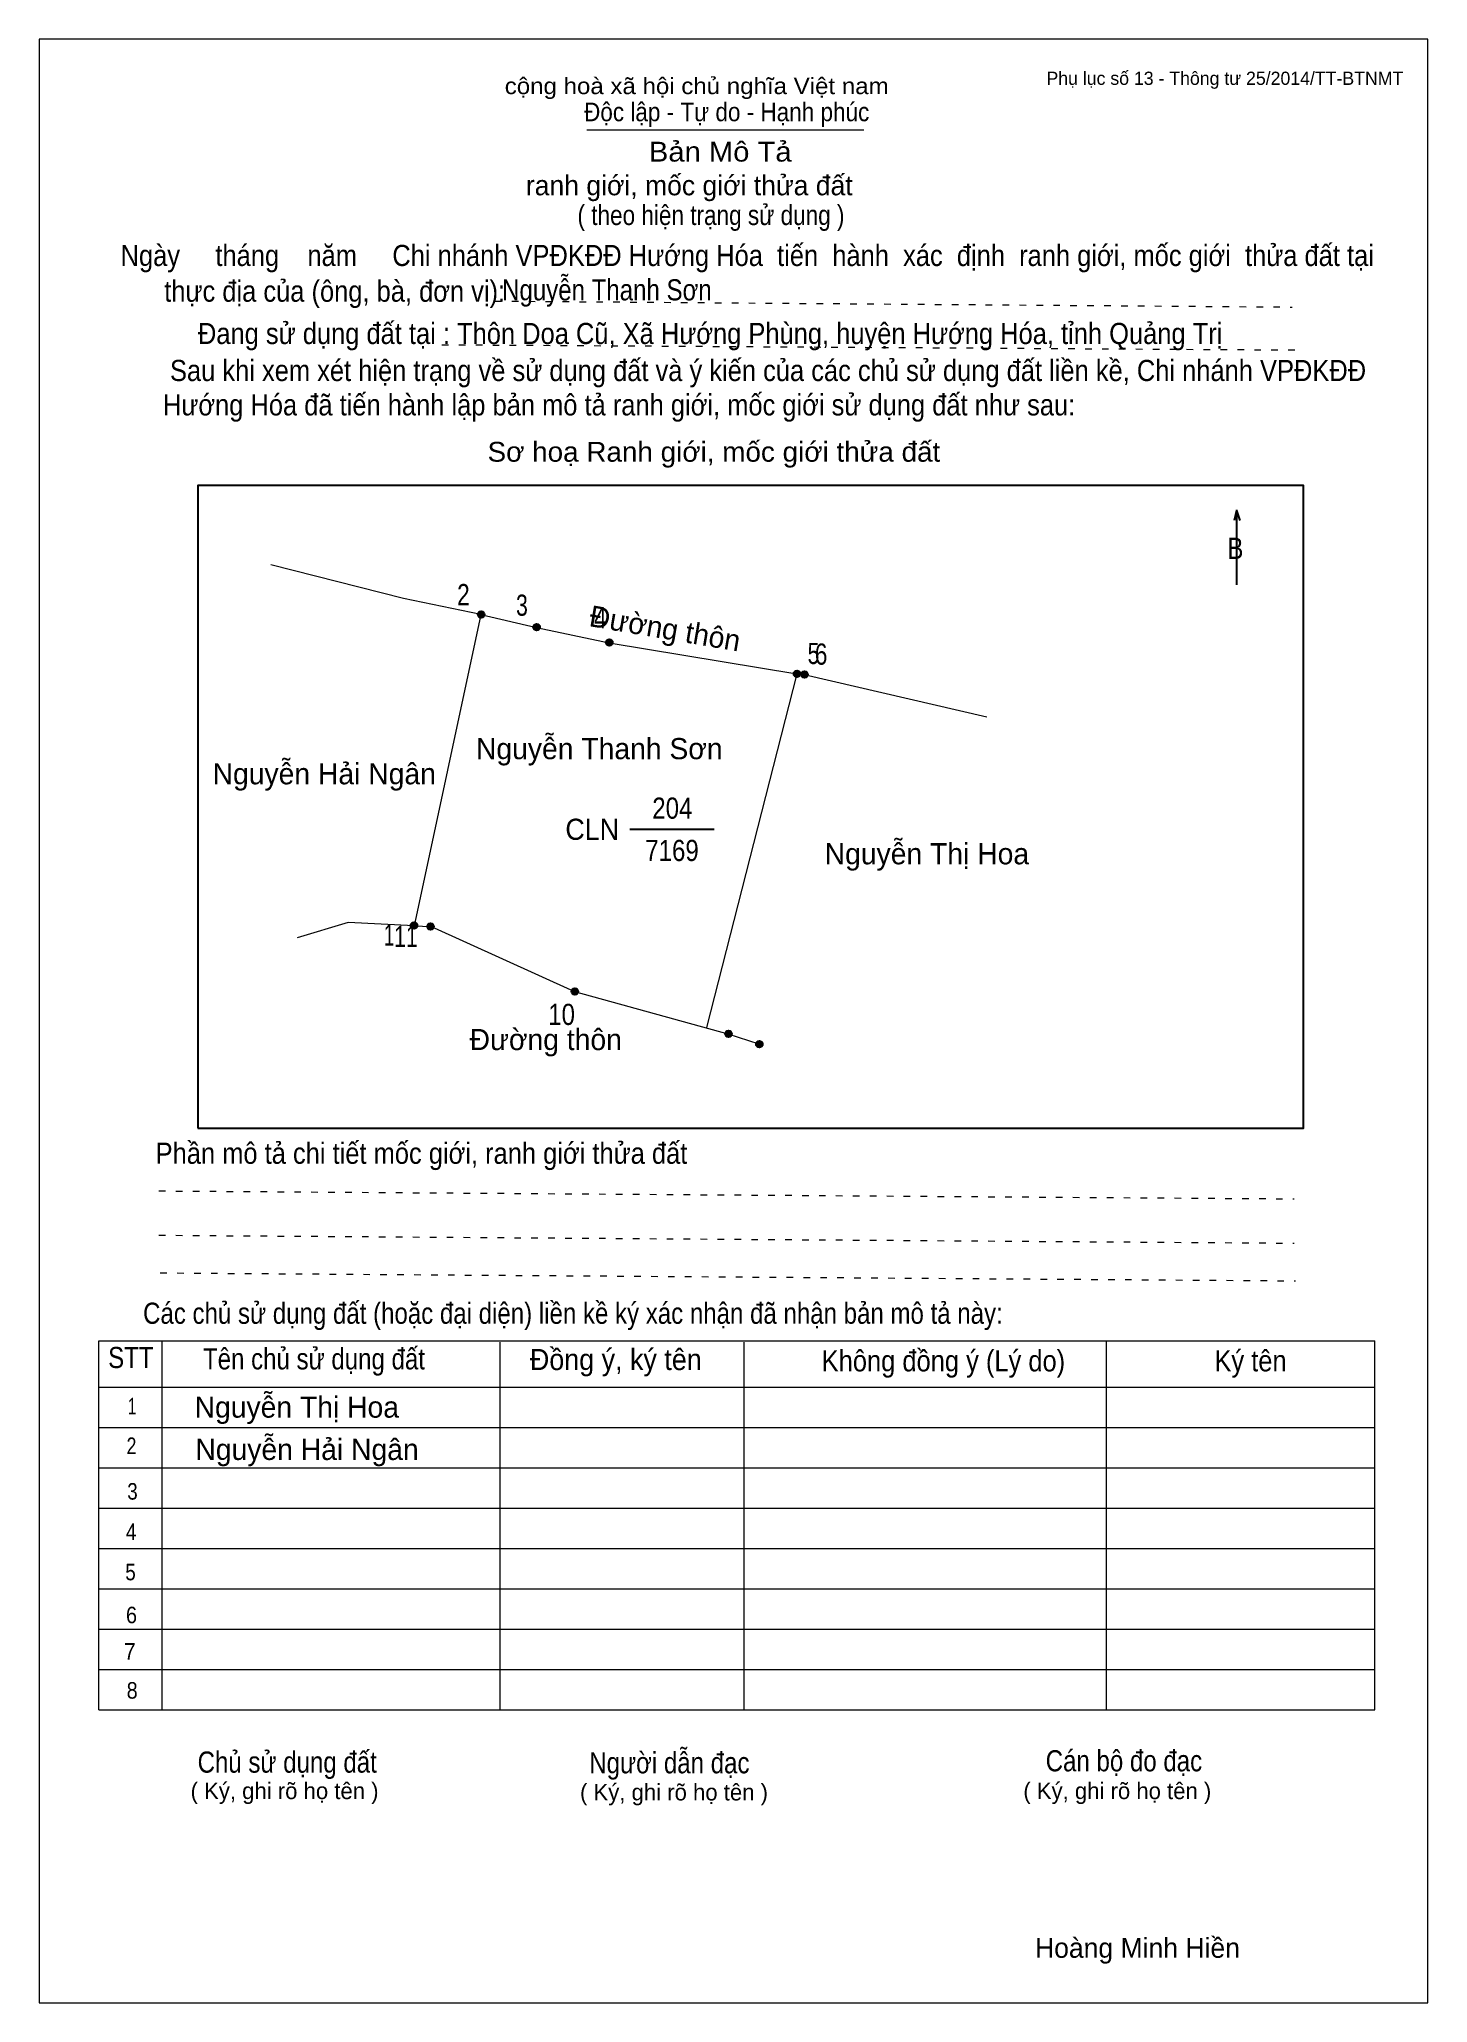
# Model space of a CAD drawing. Header units: centimetres. Extents: x 0 to 21, y 0 to 29.7.
import ezdxf
from ezdxf.enums import TextEntityAlignment as Align

# ---------------------------------------------------------------- set-up
doc = ezdxf.new("R2010")
doc.units = ezdxf.units.CM
doc.header["$LTSCALE"] = 0.13
doc.linetypes.add('DOTTED', pattern=[1.5, 0.3, -1.2])
for name, color, linetype, lineweight in [('1', 7, 'Continuous', 13), ('32', 7, 'Continuous', 25), ('33', 7, 'Continuous', 25), ('6', 7, 'Continuous', 13), ('62', 7, 'Continuous', 13)]:
    doc.layers.add(name, color=color, linetype=linetype, lineweight=lineweight)
doc.layers.add('34', color=7, linetype='Continuous')
doc.layers.add('63', color=7, linetype='Continuous')

msp = doc.modelspace()

# ---------------------------------------------------------------- hatches: boundary and pattern name
at = {"layer": '32'}
for points in [[(6.7334, 21, 1), (6.6334, 21, 1)], [(7.5724, 20.8073, 1), (7.4724, 20.8073, 1)], [(8.6714, 20.5753, 1), (8.5714, 20.5753, 1)], [(11.5106, 20.1001, 1), (11.4106, 20.1001, 1)], [(11.6242, 20.0917, 1), (11.5242, 20.0917, 1)], [(5.7178, 16.2929, 1), (5.6178, 16.2929, 1)], [(5.9659, 16.2795, 1), (5.8659, 16.2795, 1)], [(8.1513, 15.2962, 1), (8.0513, 15.2962, 1)], [(10.4747, 14.6556, 1), (10.3747, 14.6556, 1)], [(10.9408, 14.5, 1), (10.8408, 14.5, 1)]]:
    msp.add_hatch(color=256, dxfattribs=at).paths.add_polyline_path(points)

# ---------------------------------------------------------------- linework, layer by layer
at = {"layer": '1'}
msp.add_lwpolyline([(21, 0), (21, 29.7), (0, 29.7), (0, 0)], close=True, dxfattribs=at)
at = {"layer": '32'}
for centre in [(6.6834, 21), (7.5224, 20.8073), (8.6214, 20.5753), (11.4606, 20.1001), (11.5742, 20.0917), (5.6678, 16.2929), (5.9159, 16.2795), (8.1013, 15.2962), (10.4247, 14.6556), (10.8908, 14.5)]:
    msp.add_circle(centre, 0.05, dxfattribs=at)
at = {"layer": '33'}
msp.add_line((8.93, 17.75), (10.21, 17.75), dxfattribs=at)
at = {"layer": '6'}
for p, q in [((6.68, 21), (5.67, 16.29)), ((5.67, 16.29), (5.92, 16.28)), ((8.1, 15.29), (5.92, 16.28))]:
    msp.add_line(p, q, dxfattribs=at)
for points in [[(6.68, 21), (5.51, 21.24), (3.5, 21.75)], [(6.68, 21), (7.52, 20.8), (8.62, 20.57)], [(8.62, 20.57), (11.46, 20.1), (10.09, 14.75)], [(11.46, 20.1), (11.57, 20.09), (14.33, 19.45)], [(5.67, 16.29), (4.67, 16.34), (3.9, 16.11)], [(10.89, 14.5), (10.42, 14.65), (8.1, 15.29), (8.08, 15.3)]]:
    msp.add_lwpolyline(points, dxfattribs=at)
at = {"layer": '62'}
for p, q in [((8.28, 28.33), (12.47, 28.33)), ((0.9, 10.01), (20.2, 10.01)), ((0.9, 4.43), (0.9, 10.01)), ((1.86, 4.43), (1.86, 10.01)), ((6.97, 4.43), (6.97, 9.99)), ((10.66, 4.43), (10.66, 9.99)), ((16.14, 4.43), (16.14, 10.01)), ((20.2, 4.43), (20.2, 10.01)), ((0.9, 9.31), (20.2, 9.31)), ((0.9, 8.7), (20.2, 8.7)), ((0.9, 8.09), (20.2, 8.09)), ((0.9, 7.48), (20.2, 7.48)), ((0.9, 6.87), (20.2, 6.87)), ((0.9, 6.26), (20.2, 6.26)), ((0.9, 5.65), (20.2, 5.65)), ((0.9, 5.04), (20.2, 5.04)), ((0.9, 4.43), (20.2, 4.43))]:
    msp.add_line(p, q, dxfattribs=at)
at = {"layer": '62', "linetype": 'DOTTED'}
for p, q in [((6.89, 25.74), (18.95, 25.65)), ((6.09, 25.08), (19.04, 25)), ((1.81, 12.28), (18.98, 12.16)), ((1.81, 11.61), (18.98, 11.49)), ((1.83, 11.04), (19, 10.92))]:
    msp.add_line(p, q, dxfattribs=at)
at = {"layer": '62', "lineweight": 25}
for p, q in [((18.11, 22.58), (18.11, 21.45)), ((18.11, 22.57), (18.07, 22.42)), ((18.11, 22.57), (18.16, 22.42))]:
    msp.add_line(p, q, dxfattribs=at)
msp.add_lwpolyline([(2.4, 13.23), (19.12, 13.23), (19.12, 22.95), (2.4, 22.95)], close=True, dxfattribs=at)

# ---------------------------------------------------------------- texts
at = {"layer": '32'}
for s, width, p in [('2', 0.8, (6.415, 21.14)), ('3', 0.75, (7.3, 20.98)), ('4', 0.8, (8.485, 20.79)), ('5', 0.75, (11.71, 20.25)), ('6', 0.8, (11.825, 20.24)), ('1', 0.65, (5.29, 15.99)), ('11', 0.75, (5.545, 15.97)), ('10', 0.85, (7.9, 14.79))]:
    msp.add_text(s, height=0.32, dxfattribs=dict(at, width=width)).set_placement(p, align=Align.CENTER)
at = {"layer": '33'}
msp.add_text('Đường thôn', height=0.32, rotation=350.356, dxfattribs=at).set_placement((9.4382, 20.6317), align=Align.CENTER)
for s, p in [('Nguyễn Thanh Sơn', (8.47, 18.81)), ('Nguyễn Hải Ngân', (4.31, 18.43)), ('Nguyễn Thị Hoa', (13.425, 17.22)), ('Đường thôn', (7.66, 14.41)), ('Nguyễn Thị Hoa', (3.895, 8.85)), ('Nguyễn Hải Ngân', (4.05, 8.21))]:
    msp.add_text(s, height=0.32, dxfattribs=at).set_placement(p, align=Align.CENTER)
at = {"layer": '33', "width": 0.85}
for s, p in [('204', (9.575, 17.91)), ('7169', (9.57, 17.27))]:
    msp.add_text(s, height=0.32, dxfattribs=at).set_placement(p, align=Align.CENTER)
at = {"layer": '33', "width": 0.95}
msp.add_text('CLN', height=0.32, dxfattribs=at).set_placement((8.77, 17.59), align=Align.RIGHT)
at = {"layer": '34', "width": 0.85}
msp.add_text('Nguyễn Thanh Sơn', height=0.32, dxfattribs=at).set_placement((7, 25.75))
at = {"layer": '62'}
for s, height, width, p in [('cộng hoà xã hội chủ nghĩa Việt nam', 0.2474, 1.1, (7.04, 28.87)), ('Độc lập - Tự do - Hạnh phúc', 0.2828, 0.9, (8.24, 28.46)), ('Bản Mô Tả', 0.3, 1.1, (9.22, 27.85)), ('( theo hiện trạng sử dụng )', 0.3, 0.85, (8.14, 26.89)), ('Ngày     tháng    năm     Chi nhánh VPĐKĐĐ Hướng Hóa  tiến  hành  xác  định  ranh giới, mốc giới  thửa đất tại ', 0.32, 0.9, (1.23, 26.27)), ('thực địa của (ông, bà, đơn vị): ', 0.32, 0.9, (1.89, 25.73)), ('Đang sử dụng đất tại : Thôn Doa Cũ, Xã Hướng Phùng, huyện Hướng Hóa, tỉnh Quảng Trị', 0.32, 0.9, (2.4, 25.09)), (' Sau khi xem xét hiện trạng về sử dụng đất và ý kiến của các chủ sử dụng đất liền kề, Chi nhánh VPĐKĐĐ ', 0.32, 0.9, (1.87, 24.53)), ('Hướng Hóa đã tiến hành lập bản mô tả ranh giới, mốc giới sử dụng đất như sau:', 0.32, 0.9, (1.87, 24.01)), ('Sơ hoạ Ranh giới, mốc giới thửa đất', 0.3, 1.05, (6.78, 23.31)), ('B', 0.32, 0.85, (17.97, 21.84)), ('Phần mô tả chi tiết mốc giới, ranh giới thửa đất ', 0.32, 0.9, (1.76, 12.69)), ('Các chủ sử dụng đất (hoặc đại diện) liền kề ký xác nhận đã nhận bản mô tả này:', 0.32, 0.85, (1.57, 10.27))]:
    msp.add_text(s, height=height, dxfattribs=dict(at, width=width)).set_placement(p)
msp.add_text('ranh giới, mốc giới thửa đất', height=0.3, dxfattribs=at).set_placement((7.36, 27.34))
for s, height, width, p in [('STT', 0.32, 0.85, (1.385, 9.6)), ('Tên chủ sử dụng đất', 0.32, 0.85, (4.155, 9.58)), ('Đồng ý, ký tên', 0.32, 0.95, (8.72, 9.57)), ('Không đồng ý (Lý do)', 0.32, 0.9, (13.675, 9.55)), ('Ký tên', 0.32, 0.9, (18.32, 9.55)), ('1', 0.25, 0.7, (1.405, 8.9)), ('2', 0.25, 0.8, (1.395, 8.3)), ('3', 0.25, 0.85, (1.41, 7.61)), ('4', 0.25, 0.85, (1.39, 7)), ('5', 0.25, 0.85, (1.38, 6.39)), ('6', 0.25, 0.9, (1.395, 5.74)), ('7', 0.25, 0.95, (1.37, 5.19)), ('8', 0.25, 0.9, (1.405, 4.6)), ('Người dẫn đạc', 0.32, 0.85, (9.53, 3.47)), ('Chủ sử dụng đất', 0.32, 0.85, (3.75, 3.48)), ('Cán bộ đo đạc', 0.32, 0.85, (16.405, 3.5))]:
    msp.add_text(s, height=height, dxfattribs=dict(at, width=width)).set_placement(p, align=Align.CENTER)
for p in [(3.71, 3.08), (9.6, 3.06), (16.305, 3.08)]:
    msp.add_text('( Ký, ghi rõ họ tên )', height=0.25, dxfattribs=at).set_placement(p, align=Align.CENTER)
at = {"layer": '63'}
msp.add_text('Phụ lục số 13 - Thông tư 25/2014/TT-BTNMT', height=0.2, dxfattribs=at).set_placement((20.63, 29.01), align=Align.RIGHT)
msp.add_text('Hoàng Minh Hiền', height=0.3, dxfattribs=at).set_placement((16.61, 0.68), align=Align.CENTER)

doc.saveas('drawing.dxf')
